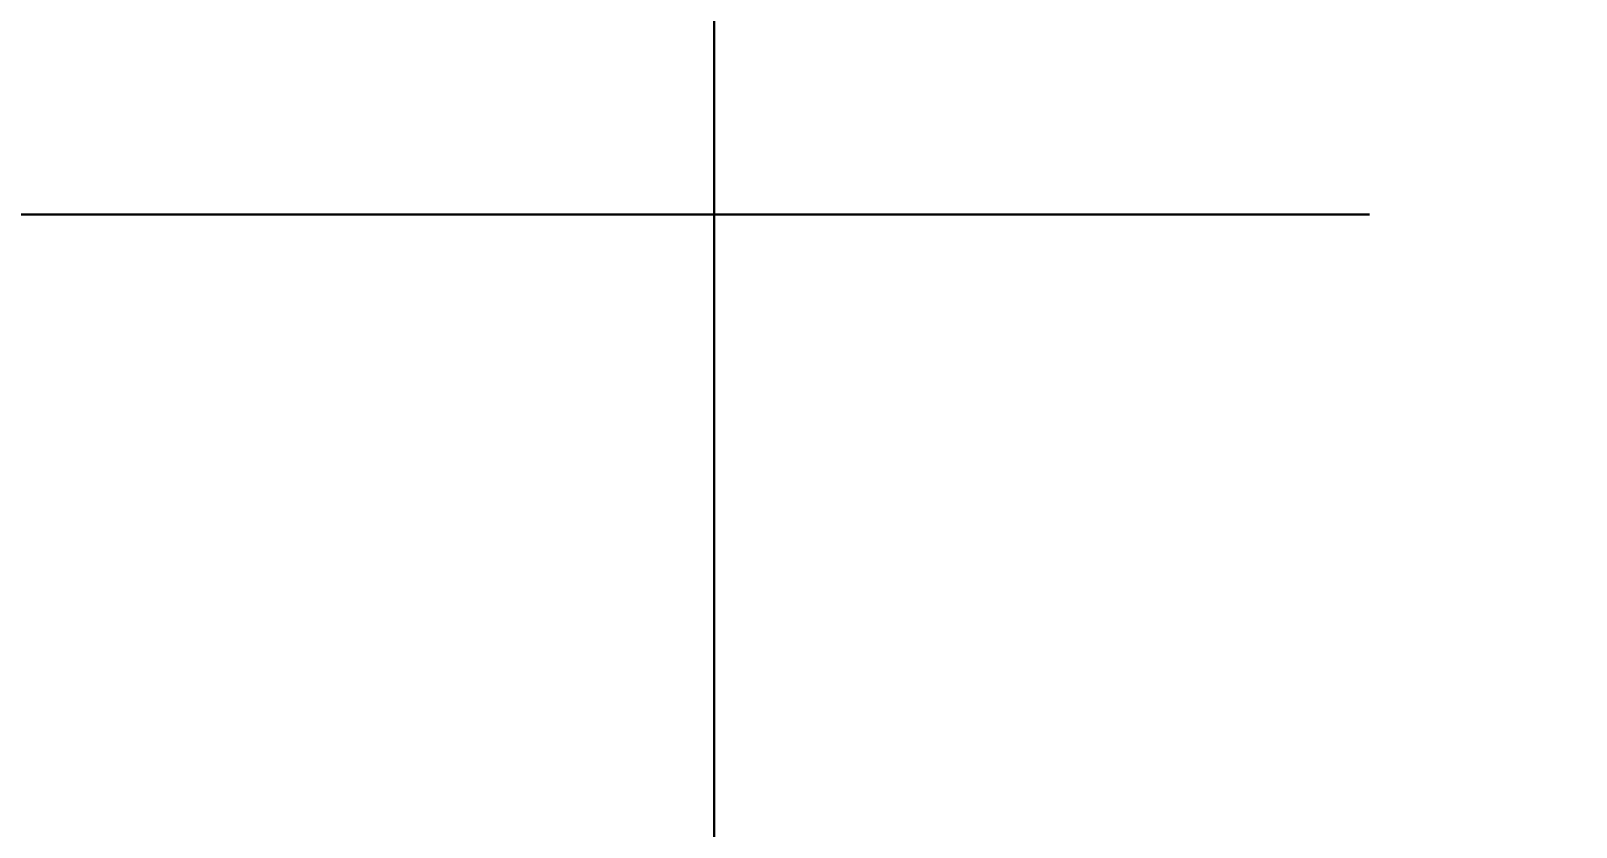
# Model space of a CAD drawing. Extents: x 11992 to 29481, y -6727 to 6811.
# Drawn here: x 24986.47 to 25016.2, y 2782.37 to 2797.69 of the extents above; entities that cross this region are included whole.
import ezdxf

# ---------------------------------------------------------------- set-up
doc = ezdxf.new("R2010")
doc.units = 0
doc.header["$MEASUREMENT"] = 0
doc.layers.get('0').update_dxf_attribs({"color": 8, "linetype": 'CONTINUOUS'})
doc.layers.get('Defpoints').update_dxf_attribs({"color": 8, "linetype": 'CONTINUOUS'})
doc.layers.add('zoylight 4标注', color=9, linetype='CONTINUOUS')
doc.styles.add('CCD-DIM', font='archs.shx', dxfattribs={"width": 0.8})
doc.dimstyles.new('zoylight_DIM_40', dxfattribs={"dimscale": 40, "dimtxt": 1.9, "dimasz": 0.4, "dimexe": 0.5, "dimexo": 0.5, "dimgap": 0.5, "dimtad": 1, "dimdec": 0, "dimrnd": 5, "dimzin": 12, "dimdsep": 46, "dimtxsty": 'CCD-DIM', "dimblk": 'CCD_Dimension_Tick', "dimcen": 0.125, "dimclrd": 44, "dimclre": 44, "dimclrt": 50, "dimadec": 0, "dimazin": 0, "dimtfac": 1, "dimtdec": 0, "dimtmove": 2, "dimatfit": 3, "dimldrblk": 'CCD_Leader_Dot', "dimfxl": 0, "dimtvp": 1, "dimtolj": 1, "dimtzin": 0, "dimarcsym": 0})

# ---------------------------------------------------------------- blocks, each defined once
blk = doc.blocks.new('CCD_Dimension_Tick')
at = {"color": 0, "linetype": 'ByBlock'}
for p, q in [((-1.0906, 0), (0, 0)), ((0, 0), (1.0906, 0))]:
    blk.add_line(p, q, dxfattribs=at)
at = {"color": 0, "linetype": 'Continuous', "const_width": 0.6075}
blk.add_lwpolyline([(-0.6104, -0.6104), (0.6104, 0.6104)], dxfattribs=at)
blk = doc.blocks.new('*D43')
at = {"layer": 'Defpoints', "color": 0, "linetype": 'Continuous'}
for p in [(24962.254, 3226.356), (25047.857, 3226.356), (25047.857, 2526.356)]:
    blk.add_point(p, dxfattribs=at)
at = {"layer": 'zoylight 4标注', "color": 44, "linetype": 'Continuous', "lineweight": -2}
blk.add_line((25027.857, 3226.356), (24942.254, 3226.356), dxfattribs=at)
at = {"layer": 'zoylight 4标注', "color": 44, "lineweight": -2}
for p, q in [((24962.254, 2542.356), (24962.254, 3210.356)), ((25027.857, 2526.356), (24942.254, 2526.356))]:
    blk.add_line(p, q, dxfattribs=at)
at = {"layer": 'zoylight 4标注', "color": 44, "linetype": 'Continuous', "lineweight": -2, "xscale": 16, "yscale": 16, "zscale": 16}
for p, rotation in [((24962.254, 3226.356), 90), ((24962.254, 2526.356), 270)]:
    blk.add_blockref('CCD_Dimension_Tick', p, dxfattribs=dict(at, rotation=rotation))
at = {"layer": 'zoylight 4标注', "color": 50, "linetype": 'Continuous', "insert": (24904.254, 2876.356), "char_height": 76, "attachment_point": 5, "rotation": 90, "style": 'CCD-DIM'}
blk.add_mtext('\\A1;700', dxfattribs=at)
blk = doc.blocks.new('CCD_Leader_Dot')
at = {"color": 0, "linetype": 'ByBlock'}
blk.add_line((-5, 0), (-10, 0), dxfattribs=at)
at = {"color": 0, "linetype": 'ByBlock', "const_width": 5}
blk.add_lwpolyline([(-2.5, 0, 1), (2.5, 0, 1)], format="xyb", close=True, dxfattribs=at)

msp = doc.modelspace()

# ---------------------------------------------------------------- linework, layer by layer
for p, q in [((24999.616, -619.405, -40.426), (24999.616, 3630.598, -40.427)), ((24999.616, 3630.597, -40.427), (24999.616, 730.596, -40.428)), ((24999.616, 3630.597, 329.573), (24999.616, 730.596, 329.573)), ((24986.495, 2794.157, -2057.506), (24986.044, 2794.157, -2057.731)), ((24986.132, 2794.157, -2002.552), (24986.566, 2794.157, -2002.771)), ((24986.173, 2794.157, -2041.952), (24988.15, 2794.157, -2041.088)), ((24986.323, 2794.157, -2046.772), (24986.774, 2794.157, -2046.542)), ((24986.372, 2794.157, -1519.883), (24986.795, 2794.157, -1520.148)), ((24986.446, 2794.157, -2129.66), (24986.527, 2794.157, -2129.149)), ((24986.943, 2794.157, -2057.281), (24986.495, 2794.157, -2057.506)), ((24986.527, 2794.157, -2129.149), (24986.608, 2794.157, -2128.637)), ((24986.566, 2794.157, -2002.771), (24986.994, 2794.157, -2003.001)), ((24986.608, 2794.157, -2128.637), (24986.689, 2794.157, -2128.127)), ((24986.689, 2794.157, -2128.127), (24986.771, 2794.157, -2127.617)), ((24986.771, 2794.157, -2127.617), (24986.852, 2794.157, -2127.107)), ((24986.774, 2794.157, -2046.542), (24987.221, 2794.157, -2046.313)), ((24986.795, 2794.157, -1520.148), (24987.214, 2794.157, -1520.419)), ((24986.852, 2794.157, -2127.107), (24986.933, 2794.157, -2126.599)), ((24986.933, 2794.157, -2126.599), (24987.015, 2794.157, -2126.09)), ((24987.388, 2794.157, -2057.055), (24986.943, 2794.157, -2057.281)), ((24986.994, 2794.157, -2003.001), (24987.416, 2794.157, -2003.241)), ((24987.015, 2794.157, -2126.09), (24987.097, 2794.157, -2125.583)), ((24987.097, 2794.157, -2125.583), (24987.179, 2794.157, -2125.076)), ((24987.179, 2794.157, -2125.076), (24987.342, 2794.157, -2124.065)), ((24987.214, 2794.157, -1520.419), (24987.629, 2794.157, -1520.696)), ((24987.221, 2794.157, -2046.313), (24987.665, 2794.157, -2046.083)), ((24988.386, 2794.157, -1986.583), (24987.294, 2794.157, -2003.172)), ((24987.342, 2794.157, -2124.065), (24987.506, 2794.157, -2123.056)), ((24987.829, 2794.157, -2056.83), (24987.388, 2794.157, -2057.055)), ((24987.416, 2794.157, -2003.241), (24987.833, 2794.157, -2003.491)), ((24987.506, 2794.157, -2123.056), (24987.67, 2794.157, -2122.05)), ((24989.476, 2794.157, -1974.698), (24987.585, 2794.157, -2003.342)), ((24987.629, 2794.157, -1520.696), (24988.04, 2794.157, -1520.978)), ((24987.665, 2794.157, -2046.083), (24988.106, 2794.157, -2045.854)), ((24987.67, 2794.157, -2122.05), (24987.834, 2794.157, -2121.048)), ((24988.268, 2794.157, -2056.605), (24987.829, 2794.157, -2056.83)), ((24987.833, 2794.157, -2003.491), (24988.243, 2794.157, -2003.751)), ((24987.834, 2794.157, -2121.048), (24987.998, 2794.157, -2120.048)), ((24987.998, 2794.157, -2120.048), (24988.163, 2794.157, -2119.051)), ((24988.04, 2794.157, -1520.978), (24988.447, 2794.157, -1521.266)), ((24988.106, 2794.157, -2045.854), (24988.542, 2794.157, -2045.625)), ((24988.15, 2794.157, -2041.088), (24990.125, 2794.157, -2040.217)), ((24988.163, 2794.157, -2119.051), (24988.328, 2794.157, -2118.058)), ((24988.243, 2794.157, -2003.751), (24988.648, 2794.157, -2004.022)), ((24988.702, 2794.157, -2056.38), (24988.268, 2794.157, -2056.605)), ((24988.328, 2794.157, -2118.058), (24988.494, 2794.157, -2117.068)), ((24989.479, 2794.157, -1969.993), (24988.386, 2794.157, -1986.583)), ((24988.447, 2794.157, -1521.266), (24988.85, 2794.157, -1521.56)), ((24988.494, 2794.157, -2117.068), (24988.659, 2794.157, -2116.081)), ((24988.542, 2794.157, -2045.625), (24988.975, 2794.157, -2045.397)), ((24988.648, 2794.157, -2004.022), (24989.811, 2794.157, -2004.854)), ((24988.659, 2794.157, -2116.081), (24988.825, 2794.157, -2115.097)), ((24989.133, 2794.157, -2056.155), (24988.702, 2794.157, -2056.38)), ((24988.825, 2794.157, -2115.097), (24988.991, 2794.157, -2114.117)), ((24988.85, 2794.157, -1521.56), (24989.249, 2794.157, -1521.86)), ((24988.975, 2794.157, -2045.397), (24989.404, 2794.157, -2045.169)), ((24988.991, 2794.157, -2114.117), (24989.157, 2794.157, -2113.14)), ((24989.559, 2794.157, -2055.931), (24989.133, 2794.157, -2056.155)), ((24989.157, 2794.157, -2113.14), (24989.241, 2794.157, -2112.653)), ((24989.241, 2794.157, -2112.653), (24989.324, 2794.157, -2112.168)), ((24989.249, 2794.157, -1521.86), (24989.644, 2794.157, -1522.165)), ((24989.324, 2794.157, -2112.168), (24989.408, 2794.157, -2111.683)), ((24989.404, 2794.157, -2045.169), (24989.83, 2794.157, -2044.941)), ((24989.408, 2794.157, -2111.683), (24989.492, 2794.157, -2111.199)), ((24991.37, 2794.157, -1946.053), (24989.476, 2794.157, -1974.698)), ((24990.571, 2794.157, -1953.404), (24989.479, 2794.157, -1969.993)), ((24989.492, 2794.157, -2111.199), (24989.575, 2794.157, -2110.716)), ((24989.982, 2794.157, -2055.707), (24989.559, 2794.157, -2055.931)), ((24989.575, 2794.157, -2110.716), (24989.659, 2794.157, -2110.234)), ((24989.644, 2794.157, -1522.165), (24990.036, 2794.157, -1522.476)), ((24989.659, 2794.157, -2110.234), (24989.743, 2794.157, -2109.753)), ((24989.743, 2794.157, -2109.753), (24989.826, 2794.157, -2109.274)), ((24989.811, 2794.157, -2004.854), (24990.969, 2794.157, -2005.69)), ((24989.826, 2794.157, -2109.274), (24989.91, 2794.157, -2108.795)), ((24989.83, 2794.157, -2044.941), (24990.251, 2794.157, -2044.714)), ((24989.91, 2794.157, -2108.795), (24989.994, 2794.157, -2108.317)), ((24990.401, 2794.157, -2055.484), (24989.982, 2794.157, -2055.707)), ((24989.994, 2794.157, -2108.317), (24990.077, 2794.157, -2107.84)), ((24990.036, 2794.157, -1522.476), (24990.423, 2794.157, -1522.794)), ((24990.077, 2794.157, -2107.84), (24990.162, 2794.157, -2107.364)), ((24990.125, 2794.157, -2040.217), (24992.096, 2794.157, -2039.338)), ((24990.162, 2794.157, -2107.364), (24990.245, 2794.157, -2106.889)), ((24990.245, 2794.157, -2106.889), (24990.329, 2794.157, -2106.415)), ((24990.251, 2794.157, -2044.714), (24990.669, 2794.157, -2044.487)), ((24990.329, 2794.157, -2106.415), (24990.412, 2794.157, -2105.943)), ((24990.815, 2794.157, -2055.261), (24990.401, 2794.157, -2055.484)), ((24990.412, 2794.157, -2105.943), (24990.496, 2794.157, -2105.471)), ((24990.423, 2794.157, -1522.794), (24990.807, 2794.157, -1523.117)), ((24990.496, 2794.157, -2105.471), (24990.58, 2794.157, -2105.001)), ((24991.663, 2794.157, -1936.814), (24990.571, 2794.157, -1953.404)), ((24990.58, 2794.157, -2105.001), (24990.664, 2794.157, -2104.531)), ((24990.664, 2794.157, -2104.531), (24990.748, 2794.157, -2104.063)), ((24990.669, 2794.157, -2044.487), (24991.082, 2794.157, -2044.261)), ((24990.748, 2794.157, -2104.063), (24990.832, 2794.157, -2103.596)), ((24990.807, 2794.157, -1523.117), (24991.187, 2794.157, -1523.445)), ((24991.225, 2794.157, -2055.04), (24990.815, 2794.157, -2055.261)), ((24990.832, 2794.157, -2103.596), (24990.916, 2794.157, -2103.13)), ((24990.916, 2794.157, -2103.13), (24991, 2794.157, -2102.666)), ((24990.969, 2794.157, -2005.69), (24992.12, 2794.157, -2006.532)), ((24991, 2794.157, -2102.666), (24991.085, 2794.157, -2102.202)), ((24991.082, 2794.157, -2044.261), (24991.492, 2794.157, -2044.035)), ((24991.085, 2794.157, -2102.202), (24991.169, 2794.157, -2101.74)), ((24991.169, 2794.157, -2101.74), (24991.338, 2794.157, -2100.818)), ((24991.187, 2794.157, -1523.445), (24991.935, 2794.157, -1524.121)), ((24991.631, 2794.157, -2054.818), (24991.225, 2794.157, -2055.04)), ((24991.338, 2794.157, -2100.818), (24991.507, 2794.157, -2099.902)), ((24993.267, 2794.157, -1917.409), (24991.37, 2794.157, -1946.053)), ((24991.492, 2794.157, -2044.035), (24991.896, 2794.157, -2043.811)), ((24991.507, 2794.157, -2099.902), (24991.677, 2794.157, -2098.99)), ((24992.032, 2794.157, -2054.598), (24991.631, 2794.157, -2054.818)), ((24992.756, 2794.157, -1920.225), (24991.663, 2794.157, -1936.814)), ((24991.677, 2794.157, -2098.99), (24991.846, 2794.157, -2098.083)), ((24991.846, 2794.157, -2098.083), (24992.015, 2794.157, -2097.18)), ((24991.896, 2794.157, -2043.811), (24992.297, 2794.157, -2043.587)), ((24991.935, 2794.157, -1524.121), (24992.667, 2794.157, -1524.819)), ((24992.015, 2794.157, -2097.18), (24992.185, 2794.157, -2096.283)), ((24992.429, 2794.157, -2054.379), (24992.032, 2794.157, -2054.598)), ((24992.096, 2794.157, -2039.338), (24994.064, 2794.157, -2038.452)), ((24992.12, 2794.157, -2006.532), (24993.257, 2794.157, -2007.384)), ((24992.185, 2794.157, -2096.283), (24992.355, 2794.157, -2095.391)), ((24992.297, 2794.157, -2043.587), (24992.693, 2794.157, -2043.365)), ((24992.355, 2794.157, -2095.391), (24992.524, 2794.157, -2094.504)), ((24992.822, 2794.157, -2054.16), (24992.429, 2794.157, -2054.379)), ((24992.524, 2794.157, -2094.504), (24992.695, 2794.157, -2093.622)), ((24992.667, 2794.157, -1524.819), (24993.385, 2794.157, -1525.541)), ((24992.693, 2794.157, -2043.365), (24993.084, 2794.157, -2043.143)), ((24992.695, 2794.157, -2093.622), (24992.865, 2794.157, -2092.745)), ((24993.848, 2794.157, -1903.635), (24992.756, 2794.157, -1920.225)), ((24993.211, 2794.157, -2053.942), (24992.822, 2794.157, -2054.16)), ((24992.865, 2794.157, -2092.745), (24993.036, 2794.157, -2091.874)), ((24993.036, 2794.157, -2091.874), (24993.206, 2794.157, -2091.007)), ((24993.084, 2794.157, -2043.143), (24993.47, 2794.157, -2042.922)), ((24993.206, 2794.157, -2091.007), (24993.377, 2794.157, -2090.147)), ((24993.593, 2794.157, -2053.725), (24993.211, 2794.157, -2053.942)), ((24993.257, 2794.157, -2007.384), (24994.377, 2794.157, -2008.249)), ((24995.168, 2794.157, -1888.765), (24993.267, 2794.157, -1917.409)), ((24993.377, 2794.157, -2090.147), (24993.548, 2794.157, -2089.292)), ((24993.385, 2794.157, -1525.541), (24994.087, 2794.157, -1526.286)), ((24993.47, 2794.157, -2042.922), (24993.851, 2794.157, -2042.703)), ((24993.548, 2794.157, -2089.292), (24993.719, 2794.157, -2088.442)), ((24993.972, 2794.157, -2053.509), (24993.593, 2794.157, -2053.725)), ((24993.719, 2794.157, -2088.442), (24993.891, 2794.157, -2087.598)), ((24994.94, 2794.157, -1887.046), (24993.848, 2794.157, -1903.635)), ((24993.851, 2794.157, -2042.703), (24994.228, 2794.157, -2042.485)), ((24993.891, 2794.157, -2087.598), (24994.062, 2794.157, -2086.759)), ((24994.346, 2794.157, -2053.295), (24993.972, 2794.157, -2053.509)), ((24994.062, 2794.157, -2086.759), (24994.234, 2794.157, -2085.927)), ((24994.064, 2794.157, -2038.452), (24996.028, 2794.157, -2037.559)), ((24994.087, 2794.157, -1526.286), (24994.773, 2794.157, -1527.055)), ((24994.228, 2794.157, -2042.485), (24994.6, 2794.157, -2042.268)), ((24994.234, 2794.157, -2085.927), (24994.406, 2794.157, -2085.1)), ((24994.715, 2794.157, -2053.081), (24994.346, 2794.157, -2053.295)), ((24994.377, 2794.157, -2008.249), (24995.477, 2794.157, -2009.131)), ((24994.406, 2794.157, -2085.1), (24994.577, 2794.157, -2084.278)), ((24994.577, 2794.157, -2084.278), (24994.749, 2794.157, -2083.463)), ((24994.6, 2794.157, -2042.268), (24994.967, 2794.157, -2042.052)), ((24995.079, 2794.157, -2052.869), (24994.715, 2794.157, -2053.081)), ((24994.749, 2794.157, -2083.463), (24994.921, 2794.157, -2082.653)), ((24994.773, 2794.157, -1527.055), (24995.445, 2794.157, -1527.846)), ((24994.921, 2794.157, -2082.653), (24995.094, 2794.157, -2081.85)), ((24996.032, 2794.157, -1870.456), (24994.94, 2794.157, -1887.046)), ((24994.967, 2794.157, -2042.052), (24995.329, 2794.157, -2041.838)), ((24995.438, 2794.157, -2052.657), (24995.079, 2794.157, -2052.869)), ((24995.094, 2794.157, -2081.85), (24995.267, 2794.157, -2081.052)), ((24997.072, 2794.157, -1860.121), (24995.168, 2794.157, -1888.765)), ((24995.267, 2794.157, -2081.052), (24995.44, 2794.157, -2080.261)), ((24995.329, 2794.157, -2041.838), (24995.686, 2794.157, -2041.625)), ((24995.792, 2794.157, -2052.448), (24995.438, 2794.157, -2052.657)), ((24995.44, 2794.157, -2080.261), (24995.613, 2794.157, -2079.475)), ((24995.445, 2794.157, -1527.846), (24996.102, 2794.157, -1528.662)), ((24995.477, 2794.157, -2009.131), (24996.551, 2794.157, -2010.033)), ((24995.613, 2794.157, -2079.475), (24995.786, 2794.157, -2078.696)), ((24995.686, 2794.157, -2041.625), (24996.038, 2794.157, -2041.414)), ((24995.786, 2794.157, -2078.696), (24995.959, 2794.157, -2077.923)), ((24996.14, 2794.157, -2052.239), (24995.792, 2794.157, -2052.448)), ((24995.959, 2794.157, -2077.923), (24996.133, 2794.157, -2077.156)), ((24996.028, 2794.157, -2037.559), (24997.988, 2794.157, -2036.658)), ((24997.125, 2794.157, -1853.867), (24996.032, 2794.157, -1870.456)), ((24996.038, 2794.157, -2041.414), (24996.384, 2794.157, -2041.204)), ((24996.102, 2794.157, -1528.662), (24996.743, 2794.157, -1529.501)), ((24996.133, 2794.157, -2077.156), (24996.306, 2794.157, -2076.396)), ((24996.484, 2794.157, -2052.032), (24996.14, 2794.157, -2052.239)), ((24996.306, 2794.157, -2076.396), (24996.48, 2794.157, -2075.642)), ((24996.384, 2794.157, -2041.204), (24996.726, 2794.157, -2040.996)), ((24996.48, 2794.157, -2075.642), (24996.653, 2794.157, -2074.895)), ((24996.822, 2794.157, -2051.827), (24996.484, 2794.157, -2052.032)), ((24996.551, 2794.157, -2010.033), (24997.595, 2794.157, -2010.959)), ((24996.653, 2794.157, -2074.895), (24996.827, 2794.157, -2074.154)), ((24996.726, 2794.157, -2040.996), (24997.063, 2794.157, -2040.789)), ((24996.743, 2794.157, -1529.501), (24997.37, 2794.157, -1530.363)), ((24997.155, 2794.157, -2051.623), (24996.822, 2794.157, -2051.827)), ((24996.827, 2794.157, -2074.154), (24997.002, 2794.157, -2073.42)), ((24997.002, 2794.157, -2073.42), (24997.176, 2794.157, -2072.692)), ((24997.063, 2794.157, -2040.789), (24997.394, 2794.157, -2040.584)), ((24998.979, 2794.157, -1831.478), (24997.072, 2794.157, -1860.121)), ((24998.217, 2794.157, -1837.277), (24997.125, 2794.157, -1853.867)), ((24997.483, 2794.157, -2051.421), (24997.155, 2794.157, -2051.623)), ((24997.176, 2794.157, -2072.692), (24997.351, 2794.157, -2071.972)), ((24997.351, 2794.157, -2071.972), (24997.525, 2794.157, -2071.258)), ((24997.37, 2794.157, -1530.363), (24997.983, 2794.157, -1531.249)), ((24997.394, 2794.157, -2040.584), (24997.72, 2794.157, -2040.381)), ((24997.806, 2794.157, -2051.221), (24997.483, 2794.157, -2051.421)), ((24997.525, 2794.157, -2071.258), (24997.7, 2794.157, -2070.551)), ((24997.595, 2794.157, -2010.959), (24998.605, 2794.157, -2011.911)), ((24997.7, 2794.157, -2070.551), (24997.875, 2794.157, -2069.85)), ((24997.72, 2794.157, -2040.381), (24998.04, 2794.157, -2040.18)), ((24998.124, 2794.157, -2051.022), (24997.806, 2794.157, -2051.221)), ((24997.875, 2794.157, -2069.85), (24998.05, 2794.157, -2069.157)), ((24997.983, 2794.157, -1531.249), (24998.581, 2794.157, -1532.158)), ((24997.988, 2794.157, -2036.658), (24999.944, 2794.157, -2035.751)), ((24998.04, 2794.157, -2040.18), (24998.356, 2794.157, -2039.981)), ((24998.05, 2794.157, -2069.157), (24998.225, 2794.157, -2068.47)), ((24998.436, 2794.157, -2050.825), (24998.124, 2794.157, -2051.022)), ((24999.309, 2794.157, -1820.688), (24998.217, 2794.157, -1837.277)), ((24998.225, 2794.157, -2068.47), (24998.4, 2794.157, -2067.79)), ((24998.356, 2794.157, -2039.981), (24998.665, 2794.157, -2039.783)), ((24998.4, 2794.157, -2067.79), (24998.576, 2794.157, -2067.118)), ((24998.743, 2794.157, -2050.63), (24998.436, 2794.157, -2050.825)), ((24998.576, 2794.157, -2067.118), (24998.752, 2794.157, -2066.452)), ((24998.581, 2794.157, -1532.158), (24999.165, 2794.157, -1533.092)), ((24998.605, 2794.157, -2011.911), (24999.578, 2794.157, -2012.893)), ((24998.665, 2794.157, -2039.783), (24998.969, 2794.157, -2039.588)), ((24999.044, 2794.157, -2050.437), (24998.743, 2794.157, -2050.63)), ((24998.752, 2794.157, -2066.452), (24998.928, 2794.157, -2065.794)), ((24998.928, 2794.157, -2065.794), (24999.104, 2794.157, -2065.142)), ((24998.969, 2794.157, -2039.588), (24999.268, 2794.157, -2039.395)), ((25000.89, 2794.157, -1802.834), (24998.979, 2794.157, -1831.478)), ((24999.34, 2794.157, -2050.246), (24999.044, 2794.157, -2050.437)), ((24999.104, 2794.157, -2065.142), (24999.28, 2794.157, -2064.498)), ((24999.165, 2794.157, -1533.092), (24999.451, 2794.157, -1533.567)), ((24999.268, 2794.157, -2039.395), (24999.562, 2794.157, -2039.203)), ((24999.28, 2794.157, -2064.498), (24999.456, 2794.157, -2063.862)), ((25000.402, 2794.157, -1804.098), (24999.309, 2794.157, -1820.688)), ((24999.631, 2794.157, -2050.057), (24999.34, 2794.157, -2050.246)), ((24999.451, 2794.157, -1533.567), (24999.734, 2794.157, -1534.048)), ((24999.456, 2794.157, -2063.862), (24999.544, 2794.157, -2063.546)), ((24999.544, 2794.157, -2063.546), (24999.632, 2794.157, -2063.233)), ((24999.562, 2794.157, -2039.203), (24999.85, 2794.157, -2039.014)), ((24999.578, 2794.157, -2012.893), (25000.508, 2794.157, -2013.909)), ((24999.916, 2794.157, -2049.869), (24999.631, 2794.157, -2050.057)), ((24999.632, 2794.157, -2063.233), (24999.72, 2794.157, -2062.921)), ((24999.72, 2794.157, -2062.921), (24999.809, 2794.157, -2062.611)), ((24999.734, 2794.157, -1534.048), (25000.014, 2794.157, -1534.536)), ((24999.809, 2794.157, -2062.611), (24999.897, 2794.157, -2062.302)), ((24999.85, 2794.157, -2039.014), (25000.133, 2794.157, -2038.827)), ((24999.897, 2794.157, -2062.302), (24999.985, 2794.157, -2061.996)), ((25000.196, 2794.157, -2049.684), (24999.916, 2794.157, -2049.869)), ((24999.944, 2794.157, -2035.751), (25001.895, 2794.157, -2034.836)), ((24999.985, 2794.157, -2061.996), (25000.073, 2794.157, -2061.691)), ((25000.014, 2794.157, -1534.536), (25000.289, 2794.157, -1535.029)), ((25000.073, 2794.157, -2061.691), (25000.162, 2794.157, -2061.389)), ((25000.133, 2794.157, -2038.827), (25000.411, 2794.157, -2038.642)), ((25000.162, 2794.157, -2061.389), (25000.251, 2794.157, -2061.088)), ((25000.471, 2794.157, -2049.501), (25000.196, 2794.157, -2049.684)), ((25000.251, 2794.157, -2061.088), (25000.339, 2794.157, -2060.789)), ((25000.289, 2794.157, -1535.029), (25000.561, 2794.157, -1535.528)), ((25000.339, 2794.157, -2060.789), (25000.428, 2794.157, -2060.492)), ((25001.227, 2794.157, -1791.536), (25000.402, 2794.157, -1804.098)), ((25000.411, 2794.157, -2038.642), (25000.683, 2794.157, -2038.46)), ((25000.428, 2794.157, -2060.492), (25000.517, 2794.157, -2060.197)), ((25000.741, 2794.157, -2049.32), (25000.471, 2794.157, -2049.501)), ((25000.508, 2794.157, -2013.909), (25001.392, 2794.157, -2014.961)), ((25000.517, 2794.157, -2060.197), (25000.605, 2794.157, -2059.904)), ((25000.561, 2794.157, -1535.528), (25000.83, 2794.157, -1536.033)), ((25000.605, 2794.157, -2059.904), (25000.694, 2794.157, -2059.613)), ((25000.683, 2794.157, -2038.46), (25000.95, 2794.157, -2038.279)), ((25000.694, 2794.157, -2059.613), (25000.782, 2794.157, -2059.324)), ((25001.006, 2794.157, -2049.141), (25000.741, 2794.157, -2049.32)), ((25000.782, 2794.157, -2059.324), (25000.87, 2794.157, -2059.036)), ((25000.83, 2794.157, -1536.033), (25001.095, 2794.157, -1536.544)), ((25000.87, 2794.157, -2059.036), (25000.959, 2794.157, -2058.751)), ((25002.803, 2794.157, -1774.191), (25000.89, 2794.157, -1802.834)), ((25000.95, 2794.157, -2038.279), (25001.212, 2794.157, -2038.101)), ((25000.959, 2794.157, -2058.751), (25001.047, 2794.157, -2058.467)), ((25001.265, 2794.157, -2048.963), (25001.006, 2794.157, -2049.141)), ((25001.047, 2794.157, -2058.467), (25001.136, 2794.157, -2058.186)), ((25001.095, 2794.157, -1536.544), (25001.357, 2794.157, -1537.061)), ((25001.136, 2794.157, -2058.186), (25001.225, 2794.157, -2057.906)), ((25001.212, 2794.157, -2038.101), (25001.469, 2794.157, -2037.925)), ((25001.225, 2794.157, -2057.906), (25001.314, 2794.157, -2057.628)), ((25002.053, 2794.157, -1778.974), (25001.227, 2794.157, -1791.536)), ((25001.52, 2794.157, -2048.788), (25001.265, 2794.157, -2048.963)), ((25001.314, 2794.157, -2057.628), (25001.403, 2794.157, -2057.353)), ((25001.357, 2794.157, -1537.061), (25001.615, 2794.157, -1537.584)), ((25001.392, 2794.157, -2014.961), (25002.291, 2794.157, -2016.142)), ((25001.403, 2794.157, -2057.353), (25001.492, 2794.157, -2057.079)), ((25001.469, 2794.157, -2037.925), (25001.72, 2794.157, -2037.752)), ((25001.492, 2794.157, -2057.079), (25001.581, 2794.157, -2056.807)), ((25001.769, 2794.157, -2048.616), (25001.52, 2794.157, -2048.788)), ((25001.581, 2794.157, -2056.807), (25001.759, 2794.157, -2056.27)), ((25001.615, 2794.157, -1537.584), (25001.87, 2794.157, -1538.113)), ((25001.72, 2794.157, -2037.752), (25001.966, 2794.157, -2037.581)), ((25001.759, 2794.157, -2056.27), (25001.937, 2794.157, -2055.741)), ((25002.014, 2794.157, -2048.445), (25001.769, 2794.157, -2048.616)), ((25001.87, 2794.157, -1538.113), (25002.122, 2794.157, -1538.647)), ((25001.895, 2794.157, -2034.836), (25003.84, 2794.157, -2033.914)), ((25001.937, 2794.157, -2055.741), (25002.115, 2794.157, -2055.22)), ((25001.966, 2794.157, -2037.581), (25002.208, 2794.157, -2037.412)), ((25002.253, 2794.157, -2048.277), (25002.014, 2794.157, -2048.445)), ((25002.879, 2794.157, -1766.412), (25002.053, 2794.157, -1778.974)), ((25002.115, 2794.157, -2055.22), (25002.293, 2794.157, -2054.708)), ((25002.122, 2794.157, -1538.647), (25002.37, 2794.157, -1539.188)), ((25002.208, 2794.157, -2037.412), (25002.444, 2794.157, -2037.245)), ((25002.487, 2794.157, -2048.111), (25002.253, 2794.157, -2048.277)), ((25002.291, 2794.157, -2016.142), (25003.136, 2794.157, -2017.367)), ((25002.293, 2794.157, -2054.708), (25002.471, 2794.157, -2054.203)), ((25002.37, 2794.157, -1539.188), (25002.615, 2794.157, -1539.735)), ((25002.444, 2794.157, -2037.245), (25002.674, 2794.157, -2037.081)), ((25002.471, 2794.157, -2054.203), (25002.649, 2794.157, -2053.707)), ((25002.716, 2794.157, -2047.947), (25002.487, 2794.157, -2048.111)), ((25002.615, 2794.157, -1539.735), (25002.857, 2794.157, -1540.288)), ((25002.649, 2794.157, -2053.707), (25002.828, 2794.157, -2053.22)), ((25002.674, 2794.157, -2037.081), (25002.9, 2794.157, -2036.92)), ((25002.94, 2794.157, -2047.786), (25002.716, 2794.157, -2047.947)), ((25004.72, 2794.157, -1745.548), (25002.803, 2794.157, -1774.191)), ((25002.828, 2794.157, -2053.22), (25003.006, 2794.157, -2052.741)), ((25002.857, 2794.157, -1540.288), (25003.094, 2794.157, -1540.847)), ((25003.705, 2794.157, -1753.85), (25002.879, 2794.157, -1766.412)), ((25002.9, 2794.157, -2036.92), (25003.122, 2794.157, -2036.76)), ((25003.159, 2794.157, -2047.627), (25002.94, 2794.157, -2047.786)), ((25003.006, 2794.157, -2052.741), (25003.185, 2794.157, -2052.27)), ((25003.094, 2794.157, -1540.847), (25003.33, 2794.157, -1541.412)), ((25003.122, 2794.157, -2036.76), (25003.338, 2794.157, -2036.604)), ((25003.136, 2794.157, -2017.367), (25003.932, 2794.157, -2018.63)), ((25003.373, 2794.157, -2047.47), (25003.159, 2794.157, -2047.627)), ((25003.185, 2794.157, -2052.27), (25003.364, 2794.157, -2051.808)), ((25003.33, 2794.157, -1541.412), (25003.561, 2794.157, -1541.983)), ((25003.338, 2794.157, -2036.604), (25003.549, 2794.157, -2036.449)), ((25003.364, 2794.157, -2051.808), (25003.543, 2794.157, -2051.355)), ((25003.582, 2794.157, -2047.316), (25003.373, 2794.157, -2047.47)), ((25003.543, 2794.157, -2051.355), (25003.722, 2794.157, -2050.91)), ((25003.549, 2794.157, -2036.449), (25003.756, 2794.157, -2036.298)), ((25003.561, 2794.157, -1541.983), (25003.789, 2794.157, -1542.559)), ((25003.786, 2794.157, -2047.164), (25003.582, 2794.157, -2047.316)), ((25004.531, 2794.157, -1741.288), (25003.705, 2794.157, -1753.85)), ((25003.722, 2794.157, -2050.91), (25003.901, 2794.157, -2050.474)), ((25003.756, 2794.157, -2036.298), (25003.958, 2794.157, -2036.148)), ((25003.985, 2794.157, -2047.014), (25003.786, 2794.157, -2047.164)), ((25003.789, 2794.157, -1542.559), (25004.013, 2794.157, -1543.142)), ((25003.84, 2794.157, -2033.914), (25005.78, 2794.157, -2032.985)), ((25003.901, 2794.157, -2050.474), (25004.081, 2794.157, -2050.047)), ((25003.932, 2794.157, -2018.63), (25004.683, 2794.157, -2019.928)), ((25003.958, 2794.157, -2036.148), (25004.155, 2794.157, -2036.001)), ((25004.18, 2794.157, -2046.867), (25003.985, 2794.157, -2047.014)), ((25004.013, 2794.157, -1543.142), (25004.235, 2794.157, -1543.731)), ((25004.081, 2794.157, -2050.047), (25004.26, 2794.157, -2049.629)), ((25004.155, 2794.157, -2036.001), (25004.348, 2794.157, -2035.857)), ((25004.371, 2794.157, -2046.722), (25004.18, 2794.157, -2046.867)), ((25004.235, 2794.157, -1543.731), (25004.452, 2794.157, -1544.326)), ((25004.26, 2794.157, -2049.629), (25004.44, 2794.157, -2049.221)), ((25004.348, 2794.157, -2035.857), (25004.535, 2794.157, -2035.715)), ((25004.557, 2794.157, -2046.579), (25004.371, 2794.157, -2046.722)), ((25004.44, 2794.157, -2049.221), (25004.619, 2794.157, -2048.821)), ((25004.452, 2794.157, -1544.326), (25004.668, 2794.157, -1544.926)), ((25005.357, 2794.157, -1728.726), (25004.531, 2794.157, -1741.288)), ((25004.535, 2794.157, -2035.715), (25004.719, 2794.157, -2035.575)), ((25004.739, 2794.157, -2046.438), (25004.557, 2794.157, -2046.579)), ((25004.619, 2794.157, -2048.821), (25004.8, 2794.157, -2048.43)), ((25004.668, 2794.157, -1544.926), (25004.879, 2794.157, -1545.533)), ((25004.683, 2794.157, -2019.928), (25005.395, 2794.157, -2021.257)), ((25004.719, 2794.157, -2035.575), (25004.897, 2794.157, -2035.438)), ((25006.641, 2794.157, -1716.906), (25004.72, 2794.157, -1745.548)), ((25004.916, 2794.157, -2046.3), (25004.739, 2794.157, -2046.438)), ((25004.8, 2794.157, -2048.43), (25004.979, 2794.157, -2048.049)), ((25004.879, 2794.157, -1545.533), (25005.087, 2794.157, -1546.146)), ((25004.897, 2794.157, -2035.438), (25005.072, 2794.157, -2035.303)), ((25005.09, 2794.157, -2046.164), (25004.916, 2794.157, -2046.3)), ((25004.979, 2794.157, -2048.049), (25005.16, 2794.157, -2047.676)), ((25005.072, 2794.157, -2035.303), (25005.242, 2794.157, -2035.171)), ((25005.087, 2794.157, -1546.146), (25005.292, 2794.157, -1546.765)), ((25005.258, 2794.157, -2046.03), (25005.09, 2794.157, -2046.164)), ((25005.16, 2794.157, -2047.676), (25005.339, 2794.157, -2047.314)), ((25005.242, 2794.157, -2035.171), (25005.408, 2794.157, -2035.041)), ((25005.423, 2794.157, -2045.899), (25005.258, 2794.157, -2046.03)), ((25005.292, 2794.157, -1546.765), (25005.493, 2794.157, -1547.389)), ((25005.339, 2794.157, -2047.314), (25005.52, 2794.157, -2046.96)), ((25006.182, 2794.157, -1716.164), (25005.357, 2794.157, -1728.726)), ((25005.395, 2794.157, -2021.257), (25006.073, 2794.157, -2022.614)), ((25005.408, 2794.157, -2035.041), (25005.57, 2794.157, -2034.914)), ((25005.584, 2794.157, -2045.77), (25005.423, 2794.157, -2045.899)), ((25005.493, 2794.157, -1547.389), (25005.692, 2794.157, -1548.02)), ((25005.52, 2794.157, -2046.96), (25005.7, 2794.157, -2046.616)), ((25005.57, 2794.157, -2034.914), (25005.728, 2794.157, -2034.789)), ((25005.74, 2794.157, -2045.643), (25005.584, 2794.157, -2045.77)), ((25005.692, 2794.157, -1548.02), (25005.887, 2794.157, -1548.657)), ((25005.7, 2794.157, -2046.616), (25005.88, 2794.157, -2046.282)), ((25005.728, 2794.157, -2034.789), (25005.881, 2794.157, -2034.666)), ((25005.892, 2794.157, -2045.519), (25005.74, 2794.157, -2045.643)), ((25005.78, 2794.157, -2032.985), (25007.715, 2794.157, -2032.049)), ((25005.88, 2794.157, -2046.282), (25006.061, 2794.157, -2045.957)), ((25005.881, 2794.157, -2034.666), (25006.03, 2794.157, -2034.546)), ((25005.887, 2794.157, -1548.657), (25006.079, 2794.157, -1549.299)), ((25006.04, 2794.157, -2045.397), (25005.892, 2794.157, -2045.519)), ((25006.03, 2794.157, -2034.546), (25006.176, 2794.157, -2034.428)), ((25006.185, 2794.157, -2045.277), (25006.04, 2794.157, -2045.397)), ((25006.061, 2794.157, -2045.957), (25006.242, 2794.157, -2045.642)), ((25006.073, 2794.157, -2022.614), (25006.72, 2794.157, -2023.994)), ((25006.079, 2794.157, -1549.299), (25006.268, 2794.157, -1549.948)), ((25006.176, 2794.157, -2034.428), (25006.317, 2794.157, -2034.313)), ((25007.008, 2794.157, -1703.602), (25006.182, 2794.157, -1716.164)), ((25006.325, 2794.157, -2045.159), (25006.185, 2794.157, -2045.277)), ((25006.242, 2794.157, -2045.642), (25006.422, 2794.157, -2045.336)), ((25006.268, 2794.157, -1549.948), (25006.454, 2794.157, -1550.603)), ((25006.317, 2794.157, -2034.313), (25006.455, 2794.157, -2034.2)), ((25006.462, 2794.157, -2045.044), (25006.325, 2794.157, -2045.159)), ((25006.422, 2794.157, -2045.336), (25006.603, 2794.157, -2045.041)), ((25006.454, 2794.157, -1550.603), (25006.636, 2794.157, -1551.263)), ((25006.455, 2794.157, -2034.2), (25006.59, 2794.157, -2034.089)), ((25006.594, 2794.157, -2044.931), (25006.462, 2794.157, -2045.044)), ((25006.59, 2794.157, -2034.089), (25006.72, 2794.157, -2033.981)), ((25006.724, 2794.157, -2044.82), (25006.594, 2794.157, -2044.931)), ((25006.603, 2794.157, -2045.041), (25006.784, 2794.157, -2044.755)), ((25006.636, 2794.157, -1551.263), (25006.816, 2794.157, -1551.93)), ((25008.564, 2794.157, -1688.263), (25006.641, 2794.157, -1716.906)), ((25006.72, 2794.157, -2033.981), (25006.847, 2794.157, -2033.874)), ((25006.72, 2794.157, -2023.994), (25007.344, 2794.157, -2025.393)), ((25006.85, 2794.157, -2044.711), (25006.724, 2794.157, -2044.82)), ((25006.784, 2794.157, -2044.755), (25006.964, 2794.157, -2044.48)), ((25006.816, 2794.157, -1551.93), (25006.992, 2794.157, -1552.602)), ((25006.847, 2794.157, -2033.874), (25006.97, 2794.157, -2033.77)), ((25006.972, 2794.157, -2044.605), (25006.85, 2794.157, -2044.711)), ((25006.964, 2794.157, -2044.48), (25007.146, 2794.157, -2044.214)), ((25006.97, 2794.157, -2033.77), (25007.09, 2794.157, -2033.669)), ((25007.091, 2794.157, -2044.5), (25006.972, 2794.157, -2044.605)), ((25006.992, 2794.157, -1552.602), (25007.165, 2794.157, -1553.281)), ((25007.834, 2794.157, -1691.04), (25007.008, 2794.157, -1703.602)), ((25007.09, 2794.157, -2033.669), (25007.206, 2794.157, -2033.57)), ((25007.206, 2794.157, -2044.398), (25007.091, 2794.157, -2044.5)), ((25007.146, 2794.157, -2044.214), (25007.326, 2794.157, -2043.96)), ((25007.165, 2794.157, -1553.281), (25007.335, 2794.157, -1553.966)), ((25007.206, 2794.157, -2033.57), (25007.319, 2794.157, -2033.473)), ((25007.318, 2794.157, -2044.298), (25007.206, 2794.157, -2044.398)), ((25007.427, 2794.157, -2044.2), (25007.318, 2794.157, -2044.298)), ((25007.319, 2794.157, -2033.473), (25007.428, 2794.157, -2033.378)), ((25007.326, 2794.157, -2043.96), (25007.508, 2794.157, -2043.715)), ((25007.335, 2794.157, -1553.966), (25007.502, 2794.157, -1554.657)), ((25007.344, 2794.157, -2025.393), (25007.947, 2794.157, -2026.809)), ((25007.533, 2794.157, -2044.104), (25007.427, 2794.157, -2044.2)), ((25007.428, 2794.157, -2033.378), (25007.534, 2794.157, -2033.285)), ((25007.502, 2794.157, -1554.657), (25007.665, 2794.157, -1555.353)), ((25007.508, 2794.157, -2043.715), (25007.689, 2794.157, -2043.481)), ((25007.635, 2794.157, -2044.011), (25007.533, 2794.157, -2044.104)), ((25007.534, 2794.157, -2033.285), (25007.637, 2794.157, -2033.195)), ((25007.735, 2794.157, -2043.919), (25007.635, 2794.157, -2044.011)), ((25007.637, 2794.157, -2033.195), (25007.737, 2794.157, -2033.107)), ((25007.665, 2794.157, -1555.353), (25007.826, 2794.157, -1556.055)), ((25007.689, 2794.157, -2043.481), (25007.87, 2794.157, -2043.258)), ((25007.715, 2794.157, -2032.049), (25009.644, 2794.157, -2031.106)), ((25007.83, 2794.157, -2043.83), (25007.735, 2794.157, -2043.919)), ((25007.737, 2794.157, -2033.107), (25007.833, 2794.157, -2033.021)), ((25007.826, 2794.157, -1556.055), (25007.983, 2794.157, -1556.764)), ((25007.924, 2794.157, -2043.742), (25007.83, 2794.157, -2043.83)), ((25007.833, 2794.157, -2033.021), (25007.927, 2794.157, -2032.937)), ((25008.66, 2794.157, -1678.478), (25007.834, 2794.157, -1691.04)), ((25007.87, 2794.157, -2043.258), (25008.052, 2794.157, -2043.046)), ((25008.013, 2794.157, -2043.657), (25007.924, 2794.157, -2043.742)), ((25007.927, 2794.157, -2032.937), (25008.017, 2794.157, -2032.855)), ((25007.947, 2794.157, -2026.809), (25008.536, 2794.157, -2028.235)), ((25007.983, 2794.157, -1556.764), (25008.137, 2794.157, -1557.477)), ((25008.101, 2794.157, -2043.573), (25008.013, 2794.157, -2043.657)), ((25008.017, 2794.157, -2032.855), (25008.105, 2794.157, -2032.776)), ((25008.052, 2794.157, -2043.046), (25008.075, 2794.157, -2043.02)), ((25008.075, 2794.157, -2043.02), (25008.097, 2794.157, -2042.994)), ((25008.097, 2794.157, -2042.994), (25008.119, 2794.157, -2042.969)), ((25008.185, 2794.157, -2043.492), (25008.101, 2794.157, -2043.573)), ((25008.105, 2794.157, -2032.776), (25008.189, 2794.157, -2032.698)), ((25008.119, 2794.157, -2042.969), (25008.142, 2794.157, -2042.944)), ((25008.137, 2794.157, -1557.477), (25008.288, 2794.157, -1558.197)), ((25008.142, 2794.157, -2042.944), (25008.164, 2794.157, -2042.919)), ((25008.164, 2794.157, -2042.919), (25008.187, 2794.157, -2042.894)), ((25008.267, 2794.157, -2043.413), (25008.185, 2794.157, -2043.492)), ((25008.187, 2794.157, -2042.894), (25008.209, 2794.157, -2042.869)), ((25008.189, 2794.157, -2032.698), (25008.271, 2794.157, -2032.623)), ((25008.209, 2794.157, -2042.869), (25008.232, 2794.157, -2042.844)), ((25008.232, 2794.157, -2042.844), (25008.255, 2794.157, -2042.82)), ((25008.255, 2794.157, -2042.82), (25008.278, 2794.157, -2042.795)), ((25008.345, 2794.157, -2043.335), (25008.267, 2794.157, -2043.413)), ((25008.271, 2794.157, -2032.623), (25008.35, 2794.157, -2032.549)), ((25008.278, 2794.157, -2042.795), (25008.301, 2794.157, -2042.771)), ((25008.288, 2794.157, -1558.197), (25008.436, 2794.157, -1558.922)), ((25008.301, 2794.157, -2042.771), (25008.323, 2794.157, -2042.747)), ((25008.323, 2794.157, -2042.747), (25008.346, 2794.157, -2042.724)), ((25008.421, 2794.157, -2043.26), (25008.345, 2794.157, -2043.335)), ((25008.346, 2794.157, -2042.724), (25008.368, 2794.157, -2042.7)), ((25008.35, 2794.157, -2032.549), (25008.426, 2794.157, -2032.478)), ((25008.368, 2794.157, -2042.7), (25008.391, 2794.157, -2042.677)), ((25008.391, 2794.157, -2042.677), (25008.414, 2794.157, -2042.653)), ((25008.414, 2794.157, -2042.653), (25008.436, 2794.157, -2042.63)), ((25008.495, 2794.157, -2043.186), (25008.421, 2794.157, -2043.26)), ((25008.426, 2794.157, -2032.478), (25008.5, 2794.157, -2032.408)), ((25008.436, 2794.157, -1558.922), (25008.581, 2794.157, -1559.654)), ((25008.436, 2794.157, -2042.63), (25008.459, 2794.157, -2042.607)), ((25008.459, 2794.157, -2042.607), (25008.482, 2794.157, -2042.585)), ((25008.482, 2794.157, -2042.585), (25008.505, 2794.157, -2042.562)), ((25008.565, 2794.157, -2043.115), (25008.495, 2794.157, -2043.186)), ((25008.5, 2794.157, -2032.408), (25008.571, 2794.157, -2032.341)), ((25008.505, 2794.157, -2042.562), (25008.527, 2794.157, -2042.54)), ((25008.527, 2794.157, -2042.54), (25008.549, 2794.157, -2042.517)), ((25008.536, 2794.157, -2028.235), (25009.115, 2794.157, -2029.67)), ((25008.549, 2794.157, -2042.517), (25008.572, 2794.157, -2042.495)), ((25010.491, 2794.157, -1659.621), (25008.564, 2794.157, -1688.263)), ((25008.633, 2794.157, -2043.045), (25008.565, 2794.157, -2043.115)), ((25008.571, 2794.157, -2032.341), (25008.64, 2794.157, -2032.276)), ((25008.572, 2794.157, -2042.495), (25008.595, 2794.157, -2042.474)), ((25008.581, 2794.157, -1559.654), (25008.724, 2794.157, -1560.391)), ((25008.595, 2794.157, -2042.474), (25008.617, 2794.157, -2042.452)), ((25008.617, 2794.157, -2042.452), (25008.64, 2794.157, -2042.431)), ((25008.699, 2794.157, -2042.977), (25008.633, 2794.157, -2043.045)), ((25008.64, 2794.157, -2032.276), (25008.705, 2794.157, -2032.212)), ((25008.64, 2794.157, -2042.431), (25008.662, 2794.157, -2042.41)), ((25009.486, 2794.157, -1665.916), (25008.66, 2794.157, -1678.478)), ((25008.662, 2794.157, -2042.41), (25008.683, 2794.157, -2042.389)), ((25008.683, 2794.157, -2042.389), (25008.705, 2794.157, -2042.369)), ((25008.762, 2794.157, -2042.912), (25008.699, 2794.157, -2042.977)), ((25008.705, 2794.157, -2032.212), (25008.768, 2794.157, -2032.151)), ((25008.705, 2794.157, -2042.369), (25008.726, 2794.157, -2042.349)), ((25008.724, 2794.157, -1560.391), (25008.862, 2794.157, -1561.134)), ((25008.726, 2794.157, -2042.349), (25008.748, 2794.157, -2042.329)), ((25008.748, 2794.157, -2042.329), (25008.769, 2794.157, -2042.309)), ((25008.823, 2794.157, -2042.848), (25008.762, 2794.157, -2042.912)), ((25008.768, 2794.157, -2032.151), (25008.829, 2794.157, -2032.091)), ((25008.769, 2794.157, -2042.309), (25008.79, 2794.157, -2042.29)), ((25008.79, 2794.157, -2042.29), (25008.81, 2794.157, -2042.271)), ((25008.81, 2794.157, -2042.271), (25008.83, 2794.157, -2042.252)), ((25008.881, 2794.157, -2042.786), (25008.823, 2794.157, -2042.848)), ((25008.829, 2794.157, -2032.091), (25008.887, 2794.157, -2032.034)), ((25008.83, 2794.157, -2042.252), (25008.851, 2794.157, -2042.233)), ((25008.851, 2794.157, -2042.233), (25008.87, 2794.157, -2042.215)), ((25008.862, 2794.157, -1561.134), (25008.999, 2794.157, -1561.882)), ((25008.87, 2794.157, -2042.215), (25008.89, 2794.157, -2042.197)), ((25008.937, 2794.157, -2042.725), (25008.881, 2794.157, -2042.786)), ((25008.887, 2794.157, -2032.034), (25008.943, 2794.157, -2031.978)), ((25008.89, 2794.157, -2042.197), (25008.91, 2794.157, -2042.179)), ((25008.91, 2794.157, -2042.179), (25008.93, 2794.157, -2042.162)), ((25008.93, 2794.157, -2042.162), (25008.949, 2794.157, -2042.145)), ((25008.991, 2794.157, -2042.667), (25008.937, 2794.157, -2042.725)), ((25008.943, 2794.157, -2031.978), (25008.996, 2794.157, -2031.924)), ((25008.949, 2794.157, -2042.145), (25008.968, 2794.157, -2042.128)), ((25008.968, 2794.157, -2042.128), (25008.986, 2794.157, -2042.111)), ((25008.986, 2794.157, -2042.111), (25009.005, 2794.157, -2042.095)), ((25009.042, 2794.157, -2042.61), (25008.991, 2794.157, -2042.667)), ((25008.996, 2794.157, -2031.924), (25009.048, 2794.157, -2031.872)), ((25008.999, 2794.157, -1561.882), (25009.132, 2794.157, -1562.637)), ((25009.005, 2794.157, -2042.095), (25009.023, 2794.157, -2042.079)), ((25009.023, 2794.157, -2042.079), (25009.042, 2794.157, -2042.063)), ((25009.042, 2794.157, -2042.063), (25009.06, 2794.157, -2042.048)), ((25009.091, 2794.157, -2042.556), (25009.042, 2794.157, -2042.61)), ((25009.048, 2794.157, -2031.872), (25009.096, 2794.157, -2031.822)), ((25009.06, 2794.157, -2042.048), (25009.077, 2794.157, -2042.033)), ((25009.077, 2794.157, -2042.033), (25009.126, 2794.157, -2041.992)), ((25009.137, 2794.157, -2042.503), (25009.091, 2794.157, -2042.556)), ((25009.096, 2794.157, -2031.822), (25009.143, 2794.157, -2031.774)), ((25009.115, 2794.157, -2029.67), (25009.689, 2794.157, -2031.109)), ((25009.126, 2794.157, -2041.992), (25009.173, 2794.157, -2041.953)), ((25009.132, 2794.157, -1562.637), (25009.262, 2794.157, -1563.397)), ((25009.182, 2794.157, -2042.451), (25009.137, 2794.157, -2042.503)), ((25009.143, 2794.157, -2031.774), (25009.187, 2794.157, -2031.727)), ((25009.173, 2794.157, -2041.953), (25009.218, 2794.157, -2041.916)), ((25009.224, 2794.157, -2042.402), (25009.182, 2794.157, -2042.451)), ((25009.187, 2794.157, -2031.727), (25009.229, 2794.157, -2031.683)), ((25009.218, 2794.157, -2041.916), (25009.262, 2794.157, -2041.882)), ((25009.264, 2794.157, -2042.354), (25009.224, 2794.157, -2042.402)), ((25009.229, 2794.157, -2031.683), (25009.27, 2794.157, -2031.64)), ((25009.262, 2794.157, -1563.397), (25009.389, 2794.157, -1564.163)), ((25009.262, 2794.157, -2041.882), (25009.303, 2794.157, -2041.85)), ((25009.302, 2794.157, -2042.308), (25009.264, 2794.157, -2042.354)), ((25009.27, 2794.157, -2031.64), (25009.308, 2794.157, -2031.599)), ((25009.339, 2794.157, -2042.264), (25009.302, 2794.157, -2042.308)), ((25009.303, 2794.157, -2041.85), (25009.343, 2794.157, -2041.821)), ((25009.308, 2794.157, -2031.599), (25009.344, 2794.157, -2031.559)), ((25009.373, 2794.157, -2042.221), (25009.339, 2794.157, -2042.264)), ((25009.343, 2794.157, -2041.821), (25009.381, 2794.157, -2041.794)), ((25009.344, 2794.157, -2031.559), (25009.379, 2794.157, -2031.521)), ((25009.405, 2794.157, -2042.18), (25009.373, 2794.157, -2042.221)), ((25009.379, 2794.157, -2031.521), (25009.411, 2794.157, -2031.485)), ((25009.381, 2794.157, -2041.794), (25009.417, 2794.157, -2041.769)), ((25009.389, 2794.157, -1564.163), (25009.513, 2794.157, -1564.935)), ((25009.436, 2794.157, -2042.141), (25009.405, 2794.157, -2042.18)), ((25009.411, 2794.157, -2031.485), (25009.441, 2794.157, -2031.451)), ((25009.417, 2794.157, -2041.769), (25009.451, 2794.157, -2041.747)), ((25009.465, 2794.157, -2042.103), (25009.436, 2794.157, -2042.141)), ((25009.441, 2794.157, -2031.451), (25009.469, 2794.157, -2031.418)), ((25009.451, 2794.157, -2041.747), (25009.482, 2794.157, -2041.727)), ((25009.491, 2794.157, -2042.067), (25009.465, 2794.157, -2042.103)), ((25009.469, 2794.157, -2031.418), (25009.496, 2794.157, -2031.388)), ((25009.47, 2794.157, -2041.73), (25009.542, 2794.157, -2041.693)), ((25009.482, 2794.157, -2041.727), (25009.512, 2794.157, -2041.71)), ((25010.311, 2794.157, -1653.354), (25009.486, 2794.157, -1665.916)), ((25009.524, 2794.157, -2042.021), (25009.491, 2794.157, -2042.067)), ((25009.496, 2794.157, -2031.388), (25009.52, 2794.157, -2031.358)), ((25009.512, 2794.157, -2041.71), (25009.54, 2794.157, -2041.695)), ((25009.513, 2794.157, -1564.935), (25009.634, 2794.157, -1565.712)), ((25009.52, 2794.157, -2031.358), (25009.543, 2794.157, -2031.331)), ((25009.553, 2794.157, -2041.979), (25009.524, 2794.157, -2042.021)), ((25009.689, 2794.157, -2041.702), (25009.542, 2794.157, -2041.694)), ((25009.543, 2794.157, -2031.331), (25009.564, 2794.157, -2031.305)), ((25009.58, 2794.157, -2041.939), (25009.553, 2794.157, -2041.979)), ((25009.564, 2794.157, -2031.305), (25009.583, 2794.157, -2031.28)), ((25009.603, 2794.157, -2041.902), (25009.58, 2794.157, -2041.939)), ((25009.583, 2794.157, -2031.28), (25009.6, 2794.157, -2031.258)), ((25009.6, 2794.157, -2031.258), (25009.616, 2794.157, -2031.237)), ((25009.624, 2794.157, -2041.868), (25009.603, 2794.157, -2041.902)), ((25009.616, 2794.157, -2031.237), (25009.63, 2794.157, -2031.218)), ((25009.641, 2794.157, -2041.836), (25009.624, 2794.157, -2041.868)), ((25009.63, 2794.157, -2031.218), (25009.642, 2794.157, -2031.2)), ((25009.634, 2794.157, -1565.712), (25009.752, 2794.157, -1566.495)), ((25009.656, 2794.157, -2041.807), (25009.641, 2794.157, -2041.836)), ((25009.642, 2794.157, -2031.2), (25009.653, 2794.157, -2031.183)), ((25009.644, 2794.157, -2031.107), (25009.689, 2794.157, -2031.109)), ((25009.653, 2794.157, -2031.183), (25009.663, 2794.157, -2031.168)), ((25009.668, 2794.157, -2041.781), (25009.656, 2794.157, -2041.807)), ((25009.663, 2794.157, -2031.168), (25009.671, 2794.157, -2031.155)), ((25009.677, 2794.157, -2041.757), (25009.668, 2794.157, -2041.781)), ((25009.671, 2794.157, -2031.155), (25009.677, 2794.157, -2031.143)), ((25009.677, 2794.157, -2031.143), (25009.682, 2794.157, -2031.132)), ((25009.683, 2794.157, -2041.736), (25009.677, 2794.157, -2041.757)), ((25009.682, 2794.157, -2031.132), (25009.686, 2794.157, -2031.123)), ((25009.687, 2794.157, -2041.718), (25009.683, 2794.157, -2041.736)), ((25009.686, 2794.157, -2031.123), (25009.688, 2794.157, -2031.115)), ((25009.689, 2794.157, -2041.702), (25009.687, 2794.157, -2041.718)), ((25009.688, 2794.157, -2031.115), (25009.689, 2794.157, -2031.109)), ((25009.689, 2794.157, -2031.109), (25009.689, 2794.157, -2041.702)), ((25009.752, 2794.157, -1566.495), (25009.867, 2794.157, -1567.283)), ((25009.867, 2794.157, -1567.283), (25009.98, 2794.157, -1568.076)), ((25009.98, 2794.157, -1568.076), (25010.089, 2794.157, -1568.875)), ((25010.089, 2794.157, -1568.875), (25010.196, 2794.157, -1569.68)), ((25010.196, 2794.157, -1569.68), (25010.299, 2794.157, -1570.49)), ((25010.299, 2794.157, -1570.49), (25010.4, 2794.157, -1571.305)), ((25010.346, 2794.157, -1652.836), (25010.311, 2794.157, -1653.354)), ((25010.381, 2794.157, -1652.317), (25010.346, 2794.157, -1652.836)), ((25010.415, 2794.157, -1651.798), (25010.381, 2794.157, -1652.317)), ((25010.4, 2794.157, -1571.305), (25010.497, 2794.157, -1572.126)), ((25010.45, 2794.157, -1651.28), (25010.415, 2794.157, -1651.798)), ((25010.484, 2794.157, -1650.761), (25010.45, 2794.157, -1651.28)), ((25010.518, 2794.157, -1650.242), (25010.484, 2794.157, -1650.761)), ((25010.508, 2794.157, -1659.368), (25010.491, 2794.157, -1659.621)), ((25010.497, 2794.157, -1572.126), (25010.592, 2794.157, -1572.951)), ((25010.525, 2794.157, -1659.115), (25010.508, 2794.157, -1659.368)), ((25010.553, 2794.157, -1649.724), (25010.518, 2794.157, -1650.242)), ((25010.543, 2794.157, -1658.862), (25010.525, 2794.157, -1659.115)), ((25010.56, 2794.157, -1658.609), (25010.543, 2794.157, -1658.862)), ((25010.587, 2794.157, -1649.205), (25010.553, 2794.157, -1649.724)), ((25010.577, 2794.157, -1658.356), (25010.56, 2794.157, -1658.609)), ((25010.594, 2794.157, -1658.103), (25010.577, 2794.157, -1658.356)), ((25010.621, 2794.157, -1648.687), (25010.587, 2794.157, -1649.205)), ((25010.592, 2794.157, -1572.951), (25010.684, 2794.157, -1573.782)), ((25010.611, 2794.157, -1657.85), (25010.594, 2794.157, -1658.103)), ((25010.628, 2794.157, -1657.597), (25010.611, 2794.157, -1657.85)), ((25010.655, 2794.157, -1648.168), (25010.621, 2794.157, -1648.687)), ((25010.645, 2794.157, -1657.344), (25010.628, 2794.157, -1657.597)), ((25010.662, 2794.157, -1657.091), (25010.645, 2794.157, -1657.344)), ((25010.69, 2794.157, -1647.649), (25010.655, 2794.157, -1648.168)), ((25010.679, 2794.157, -1656.839), (25010.662, 2794.157, -1657.091)), ((25010.696, 2794.157, -1656.586), (25010.679, 2794.157, -1656.839)), ((25010.684, 2794.157, -1573.782), (25010.773, 2794.157, -1574.619)), ((25010.724, 2794.157, -1647.131), (25010.69, 2794.157, -1647.649)), ((25010.932, 2794.157, -1653.169), (25010.696, 2794.157, -1656.586)), ((25010.947, 2794.157, -1643.805), (25010.724, 2794.157, -1647.131)), ((25010.773, 2794.157, -1574.619), (25010.859, 2794.157, -1575.46)), ((25010.859, 2794.157, -1575.46), (25010.943, 2794.157, -1576.306)), ((25011.147, 2794.157, -1649.751), (25010.932, 2794.157, -1653.169)), ((25010.943, 2794.157, -1576.306), (25011.023, 2794.157, -1577.157)), ((25011.152, 2794.157, -1640.478), (25010.947, 2794.157, -1643.805)), ((25011.023, 2794.157, -1577.157), (25011.101, 2794.157, -1578.013)), ((25011.101, 2794.157, -1578.013), (25011.177, 2794.157, -1578.873)), ((25011.343, 2794.157, -1646.333), (25011.147, 2794.157, -1649.751)), ((25011.339, 2794.157, -1637.151), (25011.152, 2794.157, -1640.478)), ((25011.177, 2794.157, -1578.873), (25011.249, 2794.157, -1579.739)), ((25011.249, 2794.157, -1579.739), (25011.319, 2794.157, -1580.609)), ((25011.319, 2794.157, -1580.609), (25011.386, 2794.157, -1581.484)), ((25011.51, 2794.157, -1633.823), (25011.339, 2794.157, -1637.151)), ((25011.52, 2794.157, -1642.914), (25011.343, 2794.157, -1646.333)), ((25011.386, 2794.157, -1581.484), (25011.45, 2794.157, -1582.363)), ((25011.45, 2794.157, -1582.363), (25011.512, 2794.157, -1583.248)), ((25011.662, 2794.157, -1630.495), (25011.51, 2794.157, -1633.823)), ((25011.512, 2794.157, -1583.248), (25011.57, 2794.157, -1584.136)), ((25011.677, 2794.157, -1639.494), (25011.52, 2794.157, -1642.914)), ((25011.57, 2794.157, -1584.136), (25011.626, 2794.157, -1585.029)), ((25011.626, 2794.157, -1585.029), (25011.679, 2794.157, -1585.927)), ((25011.796, 2794.157, -1627.166), (25011.662, 2794.157, -1630.495)), ((25011.814, 2794.157, -1636.073), (25011.677, 2794.157, -1639.494)), ((25011.679, 2794.157, -1585.927), (25011.73, 2794.157, -1586.828)), ((25011.73, 2794.157, -1586.828), (25011.779, 2794.157, -1587.734)), ((25011.779, 2794.157, -1587.734), (25011.824, 2794.157, -1588.644)), ((25011.913, 2794.157, -1623.836), (25011.796, 2794.157, -1627.166)), ((25011.932, 2794.157, -1632.652), (25011.814, 2794.157, -1636.073)), ((25011.824, 2794.157, -1588.644), (25011.867, 2794.157, -1589.558)), ((25011.867, 2794.157, -1589.558), (25011.908, 2794.157, -1590.476)), ((25011.908, 2794.157, -1590.476), (25011.946, 2794.157, -1591.398)), ((25012.011, 2794.157, -1620.506), (25011.913, 2794.157, -1623.836)), ((25012.029, 2794.157, -1629.23), (25011.932, 2794.157, -1632.652)), ((25011.946, 2794.157, -1591.398), (25011.982, 2794.157, -1592.323)), ((25011.982, 2794.157, -1592.323), (25012.015, 2794.157, -1593.252)), ((25012.092, 2794.157, -1617.175), (25012.011, 2794.157, -1620.506)), ((25012.015, 2794.157, -1593.252), (25012.045, 2794.157, -1594.185)), ((25012.108, 2794.157, -1625.807), (25012.029, 2794.157, -1629.23)), ((25012.045, 2794.157, -1594.185), (25012.073, 2794.157, -1595.122)), ((25012.073, 2794.157, -1595.122), (25012.099, 2794.157, -1596.062)), ((25012.156, 2794.157, -1613.843), (25012.092, 2794.157, -1617.175)), ((25012.099, 2794.157, -1596.062), (25012.122, 2794.157, -1597.006)), ((25012.167, 2794.157, -1622.384), (25012.108, 2794.157, -1625.807)), ((25012.122, 2794.157, -1597.006), (25012.143, 2794.157, -1597.953)), ((25012.143, 2794.157, -1597.953), (25012.162, 2794.157, -1598.904)), ((25012.202, 2794.157, -1610.511), (25012.156, 2794.157, -1613.843)), ((25012.162, 2794.157, -1598.904), (25012.178, 2794.157, -1599.858)), ((25012.206, 2794.157, -1618.96), (25012.167, 2794.157, -1622.384)), ((25012.178, 2794.157, -1599.858), (25012.192, 2794.157, -1600.814)), ((25012.192, 2794.157, -1600.814), (25012.204, 2794.157, -1601.774)), ((25012.23, 2794.157, -1607.178), (25012.202, 2794.157, -1610.511)), ((25012.204, 2794.157, -1601.774), (25012.213, 2794.157, -1602.737)), ((25012.225, 2794.157, -1615.535), (25012.206, 2794.157, -1618.96)), ((25012.213, 2794.157, -1602.737), (25012.221, 2794.157, -1603.703)), ((25012.221, 2794.157, -1603.703), (25012.225, 2794.157, -1604.672)), ((25012.225, 2794.157, -1604.672), (25012.226, 2794.157, -1604.88)), ((25012.225, 2794.157, -1615.535), (25012.23, 2794.157, -1607.178)), ((25012.226, 2794.157, -1604.88), (25012.227, 2794.157, -1605.088)), ((25012.227, 2794.157, -1605.088), (25012.228, 2794.157, -1605.297)), ((25012.228, 2794.157, -1605.297), (25012.228, 2794.157, -1605.505)), ((25012.228, 2794.157, -1605.505), (25012.229, 2794.157, -1605.714)), ((25012.229, 2794.157, -1605.714), (25012.229, 2794.157, -1605.923)), ((25012.229, 2794.157, -1605.923), (25012.229, 2794.157, -1606.131)), ((25012.229, 2794.157, -1606.131), (25012.229, 2794.157, -1606.34)), ((25012.229, 2794.157, -1606.34), (25012.23, 2794.157, -1606.55)), ((25012.23, 2794.157, -1606.55), (25012.23, 2794.157, -1606.759)), ((25012.23, 2794.157, -1606.759), (25012.23, 2794.157, -1606.968)), ((25012.23, 2794.157, -1606.968), (25012.23, 2794.157, -1607.178))]:
    msp.add_line(p, q)

# ---------------------------------------------------------------- dimensions: what is measured, and where the dimension line sits
at = {"layer": 'zoylight 4标注', "linetype": 'Continuous'}
dim = msp.add_aligned_dim(p1=(25047.857, 2526.356), p2=(25047.857, 3226.356), distance=85.603, dimstyle='zoylight_DIM_40', dxfattribs=at)
dim.commit()
dim.dimension.update_dxf_attribs({"geometry": '*D43', "text_midpoint": (24904.254, 2876.356)})

doc.saveas('drawing.dxf')
